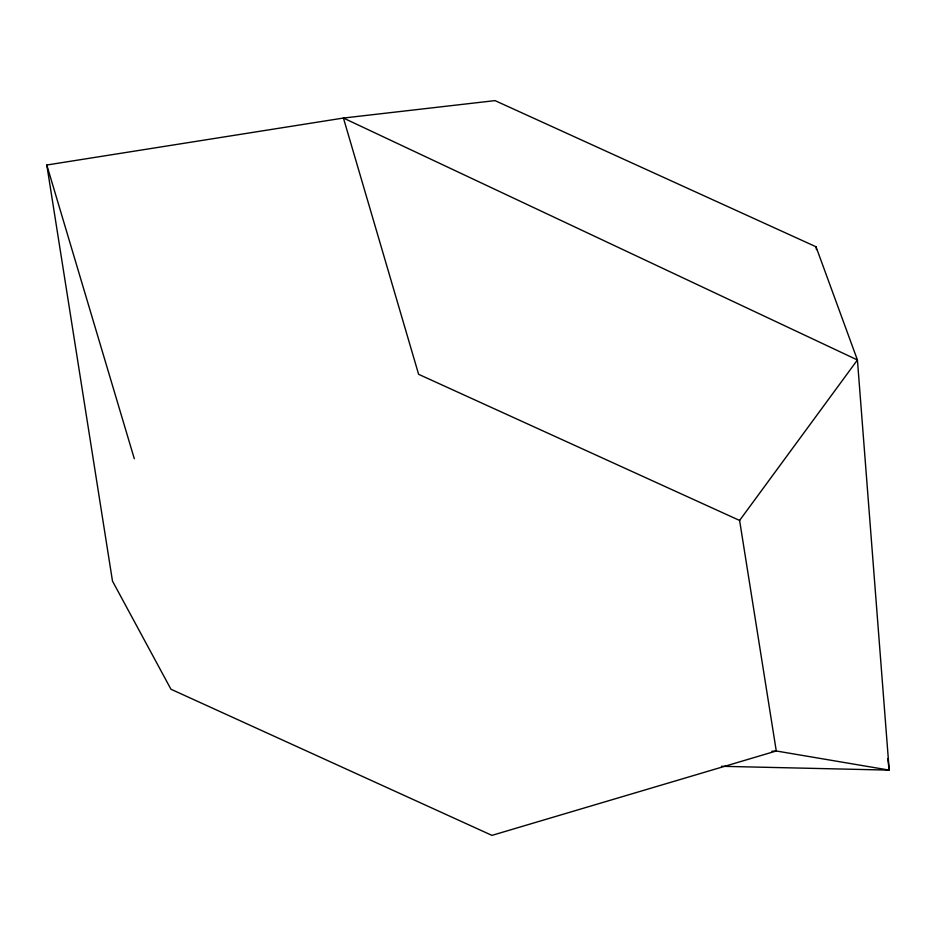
<?xml version="1.0" encoding="UTF-8"?>
<svg xmlns="http://www.w3.org/2000/svg" width="936" height="936" viewBox="0 0 936 936"><rect width="100%" height="100%" fill="white"/><g stroke="black" fill="none" stroke-linecap="round" stroke-linejoin="round"><path stroke-width="1.4" d="M739.604 520.451L857.423 359.974L816.016 246.765L495.027 100.62L343.43 118.041L46.8 165.017L112.484 581.08L170.949 689.235L491.95 835.38L776.272 750.988L889.2 770.117L857.423 359.974L343.43 118.041L418.614 374.306L739.604 520.451L776.272 750.988L771.919 751.28M721.48 766.292L889.2 770.117L887.749 758.523M46.8 165.017L134.293 458.698M816.016 246.765L816.485 249.643"/></g></svg>
